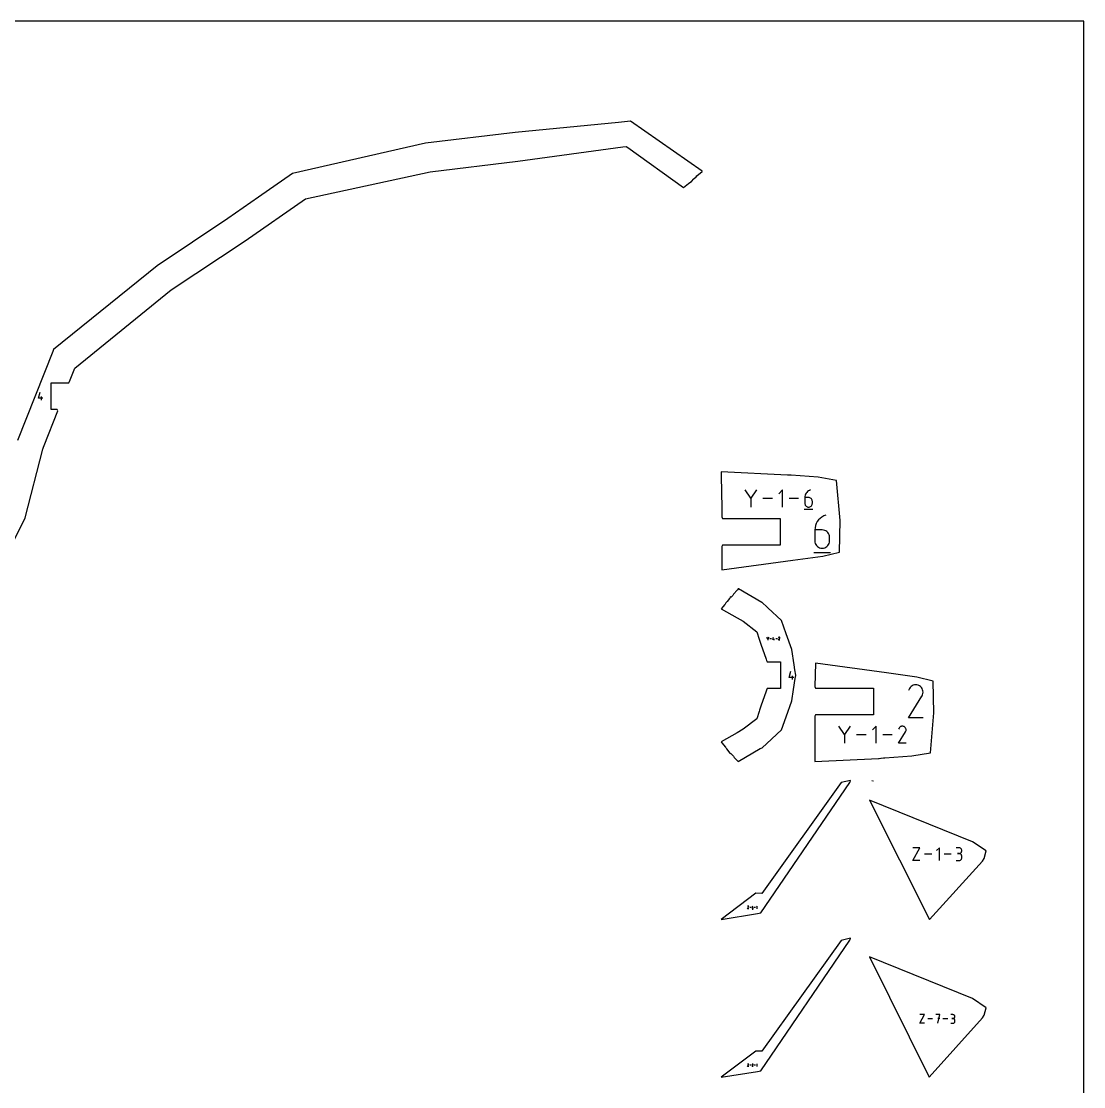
# Model space of a CAD drawing. Extents: x 0 to 40, y 0 to 40.
# Drawn here: x 19.93 to 40, y 19.89 to 40 of the extents above; entities that cross this region are included whole.
import ezdxf

# ---------------------------------------------------------------- set-up
doc = ezdxf.new("R2010")
doc.units = 0

msp = doc.modelspace()

# ---------------------------------------------------------------- linework, layer by layer
at = {"layer": 'annotation', "color": 1}
for p, q in [((20.256709, 32.881987), (20.29016, 32.999303)), ((20.34047, 32.881987), (20.256709, 32.881987)), ((20.315362, 32.84845), (20.315362, 32.915448)), ((33.7133, 30.996186), (33.605408, 31.152214)), ((33.821173, 31.152214), (33.7133, 30.996186)), ((33.7133, 31.008742), (33.7133, 30.828738)), ((34.119369, 30.990476), (33.942509, 30.990476)), ((34.312553, 31.152204), (34.240645, 31.080275)), ((34.312553, 30.828748), (34.312553, 31.152204)), ((34.610729, 30.990476), (34.433869, 30.990476)), ((34.733584, 31.030027), (34.731994, 31.008164)), ((34.731994, 31.008164), (34.731994, 30.900657)), ((34.803821, 31.008164), (34.731994, 31.008164)), ((34.738227, 31.051033), (34.733584, 31.030027)), ((34.745727, 31.070922), (34.738227, 31.051033)), ((34.755891, 31.089433), (34.745727, 31.070922)), ((34.768525, 31.106305), (34.755891, 31.089433)), ((34.783435, 31.121279), (34.768525, 31.106305)), ((34.800428, 31.134094), (34.783435, 31.121279)), ((34.81931, 31.144489), (34.800428, 31.134094)), ((34.816739, 31.007011), (34.803821, 31.008164)), ((34.828895, 31.003686), (34.816739, 31.007011)), ((34.839887, 31.152204), (34.81931, 31.144489)), ((34.840086, 30.99839), (34.828895, 31.003686)), ((34.839887, 31.152204), (34.839887, 31.152204)), ((34.85011, 30.991323), (34.840086, 30.99839)), ((34.858764, 30.982685), (34.85011, 30.991323)), ((34.865848, 30.972677), (34.858764, 30.982685)), ((34.722998, 30.788316), (34.884725, 30.788316)), ((34.731994, 30.900657), (34.731994, 30.900657)), ((34.731994, 30.900657), (34.733154, 30.887736)), ((34.733154, 30.887736), (34.736496, 30.875572)), ((34.736496, 30.875572), (34.741817, 30.864371)), ((34.741817, 30.864371), (34.748911, 30.854334)), ((34.748911, 30.854334), (34.757574, 30.845666)), ((34.757574, 30.845666), (34.767601, 30.83857)), ((34.767601, 30.83857), (34.778788, 30.833249)), ((34.778788, 30.833249), (34.79093, 30.829907)), ((34.79093, 30.829907), (34.803821, 30.828748)), ((34.803821, 30.828748), (34.816739, 30.829907)), ((34.803821, 30.828748), (34.803821, 30.828748)), ((34.816739, 30.829907), (34.828895, 30.833249)), ((34.828895, 30.833249), (34.840086, 30.83857)), ((34.840086, 30.83857), (34.85011, 30.845666)), ((34.85011, 30.845666), (34.858764, 30.854334)), ((34.858764, 30.854334), (34.865848, 30.864371)), ((34.871158, 30.961499), (34.865848, 30.972677)), ((34.865848, 30.864371), (34.871158, 30.875572)), ((34.874492, 30.949353), (34.871158, 30.961499)), ((34.871158, 30.875572), (34.874492, 30.887736)), ((34.875648, 30.936438), (34.874492, 30.949353)), ((34.874492, 30.887736), (34.875648, 30.900657)), ((34.875648, 30.900657), (34.875648, 30.936438)), ((34.875648, 30.936438), (34.875648, 30.936438)), ((34.99275, 30.587323), (34.968345, 30.554731)), ((35.021552, 30.616248), (34.99275, 30.587323)), ((35.054377, 30.641001), (35.021552, 30.616248)), ((35.09085, 30.661081), (35.054377, 30.641001)), ((35.130598, 30.675984), (35.09085, 30.661081)), ((35.130598, 30.675984), (35.130598, 30.675984)), ((34.925257, 30.439979), (34.922184, 30.397747)), ((34.922184, 30.397747), (34.922184, 30.190078)), ((35.060931, 30.397747), (34.922184, 30.397747)), ((34.934224, 30.480556), (34.925257, 30.439979)), ((34.948711, 30.518974), (34.934224, 30.480556)), ((34.968345, 30.554731), (34.948711, 30.518974)), ((35.085884, 30.39552), (35.060931, 30.397747)), ((35.109365, 30.389098), (35.085884, 30.39552)), ((35.130982, 30.378867), (35.109365, 30.389098)), ((35.150345, 30.365215), (35.130982, 30.378867)), ((34.922184, 30.190078), (34.922184, 30.190078)), ((34.922184, 30.190078), (34.924424, 30.165119)), ((35.167063, 30.348529), (35.150345, 30.365215)), ((35.180746, 30.329197), (35.167063, 30.348529)), ((35.191003, 30.307606), (35.180746, 30.329197)), ((35.197443, 30.284144), (35.191003, 30.307606)), ((35.199677, 30.259197), (35.197443, 30.284144)), ((35.197443, 30.165119), (35.199677, 30.190078)), ((35.199677, 30.190078), (35.199677, 30.259197)), ((35.199677, 30.259197), (35.199677, 30.259197)), ((34.904807, 29.973074), (35.217211, 29.973074)), ((34.924424, 30.165119), (34.930881, 30.141624)), ((34.930881, 30.141624), (34.941159, 30.119986)), ((34.941159, 30.119986), (34.954863, 30.100598)), ((34.954863, 30.100598), (34.971597, 30.083854)), ((34.971597, 30.083854), (34.990966, 30.070147)), ((34.990966, 30.070147), (35.012575, 30.059869)), ((35.012575, 30.059869), (35.036028, 30.053414)), ((35.036028, 30.053414), (35.060931, 30.051175)), ((35.060931, 30.051175), (35.085884, 30.053414)), ((35.060931, 30.051175), (35.060931, 30.051175)), ((35.085884, 30.053414), (35.109365, 30.059869)), ((35.109365, 30.059869), (35.130982, 30.070147)), ((35.130982, 30.070147), (35.150345, 30.083854)), ((35.150345, 30.083854), (35.167063, 30.100598)), ((35.167063, 30.100598), (35.180746, 30.119986)), ((35.180746, 30.119986), (35.191003, 30.141624)), ((35.191003, 30.141624), (35.197443, 30.165119)), ((34.032201, 28.344184), (34.012622, 28.372497)), ((34.051776, 28.372497), (34.032201, 28.344184)), ((34.127895, 28.326848), (34.14091, 28.372496)), ((34.238355, 28.365969), (34.236643, 28.362685)), ((34.239713, 28.367895), (34.238355, 28.365969)), ((34.241343, 28.369503), (34.239713, 28.367895)), ((34.243194, 28.370779), (34.241343, 28.369503)), ((34.245218, 28.371712), (34.243194, 28.370779)), ((34.247364, 28.372288), (34.245218, 28.371712)), ((34.249584, 28.372494), (34.247364, 28.372288)), ((34.251827, 28.372318), (34.249584, 28.372494)), ((34.254044, 28.371745), (34.251827, 28.372318)), ((34.256185, 28.370765), (34.254044, 28.371745)), ((34.258101, 28.369405), (34.256185, 28.370765)), ((34.256185, 28.370765), (34.256185, 28.370765)), ((34.259702, 28.367773), (34.258101, 28.369405)), ((34.260975, 28.365919), (34.259702, 28.367773)), ((34.261906, 28.363893), (34.260975, 28.365919)), ((34.26248, 28.361745), (34.261906, 28.363893)), ((34.262684, 28.359525), (34.26248, 28.361745)), ((34.032201, 28.346462), (34.032201, 28.313797)), ((34.105889, 28.343147), (34.073795, 28.343147)), ((34.160486, 28.326848), (34.127895, 28.326848)), ((34.150716, 28.313799), (34.150716, 28.339868)), ((34.214596, 28.343147), (34.182502, 28.343147)), ((34.236606, 28.313799), (34.260695, 28.352577)), ((34.262675, 28.313799), (34.236606, 28.313799)), ((34.260695, 28.352577), (34.260723, 28.352613)), ((34.260695, 28.352577), (34.260695, 28.352577)), ((34.260723, 28.352613), (34.260751, 28.352649)), ((34.260751, 28.352649), (34.260778, 28.352686)), ((34.260778, 28.352686), (34.260803, 28.352723)), ((34.260803, 28.352723), (34.260829, 28.352762)), ((34.260829, 28.352762), (34.260853, 28.352802)), ((34.260853, 28.352802), (34.260878, 28.352844)), ((34.260878, 28.352844), (34.260902, 28.352888)), ((34.260902, 28.352888), (34.260926, 28.352935)), ((34.260926, 28.352935), (34.261921, 28.35507)), ((34.260926, 28.352935), (34.260926, 28.352935)), ((34.261921, 28.35507), (34.262502, 28.357284)), ((34.262502, 28.357284), (34.262684, 28.359525)), ((34.436739, 27.610685), (34.471122, 27.731271)), ((34.522834, 27.610685), (34.436739, 27.610685)), ((34.497027, 27.576213), (34.497027, 27.645078)), ((36.706774, 27.403582), (36.688506, 27.368538)), ((36.721271, 27.424139), (36.706774, 27.403582)), ((36.738665, 27.4413), (36.721271, 27.424139)), ((36.758426, 27.454927), (36.738665, 27.4413)), ((36.780025, 27.464882), (36.758426, 27.454927)), ((36.802933, 27.471027), (36.780025, 27.464882)), ((36.826622, 27.473227), (36.802933, 27.471027)), ((36.850561, 27.471343), (36.826622, 27.473227)), ((36.874223, 27.465237), (36.850561, 27.471343)), ((36.897079, 27.454772), (36.874223, 27.465237)), ((36.91752, 27.440257), (36.897079, 27.454772)), ((36.897079, 27.454772), (36.897079, 27.454772)), ((36.934612, 27.422838), (36.91752, 27.440257)), ((36.948201, 27.403051), (36.934612, 27.422838)), ((36.958136, 27.381428), (36.948201, 27.403051)), ((36.964265, 27.358503), (36.958136, 27.381428)), ((36.966436, 27.334811), (36.964265, 27.358503)), ((36.688113, 26.846772), (36.945205, 27.260657)), ((36.945205, 27.260657), (36.945512, 27.261037)), ((36.945205, 27.260657), (36.945205, 27.260657)), ((36.945512, 27.261037), (36.945807, 27.261421)), ((36.945807, 27.261421), (36.946091, 27.261811)), ((36.946091, 27.261811), (36.946366, 27.262211)), ((36.946366, 27.262211), (36.946635, 27.262623)), ((36.946635, 27.262623), (36.946898, 27.263052)), ((36.946898, 27.263052), (36.947159, 27.2635)), ((36.947159, 27.2635), (36.947419, 27.263971)), ((36.947419, 27.263971), (36.94768, 27.264468)), ((36.94768, 27.264468), (36.958295, 27.28726)), ((36.94768, 27.264468), (36.94768, 27.264468)), ((36.958295, 27.28726), (36.964496, 27.310885)), ((36.964496, 27.310885), (36.966436, 27.334811)), ((36.966341, 26.846772), (36.688113, 26.846772)), ((35.48139, 26.536469), (35.373283, 26.692807)), ((35.589477, 26.692807), (35.48139, 26.536469)), ((36.081832, 26.692797), (36.009781, 26.620725)), ((36.081832, 26.368699), (36.081832, 26.692797)), ((36.502129, 26.368697), (36.635134, 26.582817)), ((36.511784, 26.656758), (36.502333, 26.638629)), ((36.519284, 26.667394), (36.511784, 26.656758)), ((36.528282, 26.676272), (36.519284, 26.667394)), ((36.538505, 26.683321), (36.528282, 26.676272)), ((36.549679, 26.688471), (36.538505, 26.683321)), ((36.561531, 26.691651), (36.549679, 26.688471)), ((36.573786, 26.692789), (36.561531, 26.691651)), ((36.586171, 26.691814), (36.573786, 26.692789)), ((36.598412, 26.688655), (36.586171, 26.691814)), ((36.610236, 26.683241), (36.598412, 26.688655)), ((36.620812, 26.675732), (36.610236, 26.683241)), ((36.610236, 26.683241), (36.610236, 26.683241)), ((36.629654, 26.666721), (36.620812, 26.675732)), ((36.636684, 26.656484), (36.629654, 26.666721)), ((36.635134, 26.582817), (36.635293, 26.583014)), ((36.635134, 26.582817), (36.635134, 26.582817)), ((36.635293, 26.583014), (36.635446, 26.583212)), ((36.635446, 26.583212), (36.635593, 26.583414)), ((36.635593, 26.583414), (36.635735, 26.583621)), ((36.635735, 26.583621), (36.635874, 26.583834)), ((36.635874, 26.583834), (36.63601, 26.584056)), ((36.63601, 26.584056), (36.636145, 26.584288)), ((36.636145, 26.584288), (36.63628, 26.584532)), ((36.63628, 26.584532), (36.636415, 26.584789)), ((36.636415, 26.584789), (36.641906, 26.59658)), ((36.636415, 26.584789), (36.636415, 26.584789)), ((36.641824, 26.645297), (36.636684, 26.656484)), ((36.644995, 26.633437), (36.641824, 26.645297)), ((36.641906, 26.59658), (36.645114, 26.608803)), ((36.646118, 26.62118), (36.644995, 26.633437)), ((36.645114, 26.608803), (36.646118, 26.62118)), ((35.48139, 26.54905), (35.48139, 26.368689)), ((35.888264, 26.530748), (35.711054, 26.530748)), ((36.380599, 26.530748), (36.203388, 26.530748)), ((36.646069, 26.368697), (36.502129, 26.368697)), ((36.002269, 25.658684), (35.999642, 25.662483)), ((36.004895, 25.662483), (36.002269, 25.658684)), ((36.002269, 25.65899), (36.002269, 25.654608)), ((36.012154, 25.658545), (36.007849, 25.658545)), ((36.015107, 25.654608), (36.018339, 25.65981)), ((36.018604, 25.654608), (36.015107, 25.654608)), ((36.015342, 25.661607), (36.015112, 25.661166)), ((36.015524, 25.661865), (36.015342, 25.661607)), ((36.015743, 25.662081), (36.015524, 25.661865)), ((36.015991, 25.662252), (36.015743, 25.662081)), ((36.016262, 25.662377), (36.015991, 25.662252)), ((36.01655, 25.662455), (36.016262, 25.662377)), ((36.016848, 25.662482), (36.01655, 25.662455)), ((36.017149, 25.662459), (36.016848, 25.662482)), ((36.017446, 25.662382), (36.017149, 25.662459)), ((36.017734, 25.66225), (36.017446, 25.662382)), ((36.017991, 25.662068), (36.017734, 25.66225)), ((36.017734, 25.66225), (36.017734, 25.66225)), ((36.018205, 25.661849), (36.017991, 25.662068)), ((36.018376, 25.6616), (36.018205, 25.661849)), ((36.018339, 25.65981), (36.018343, 25.659815)), ((36.018339, 25.65981), (36.018339, 25.65981)), ((36.018343, 25.659815), (36.018346, 25.65982)), ((36.018346, 25.65982), (36.01835, 25.659825)), ((36.01835, 25.659825), (36.018353, 25.65983)), ((36.018353, 25.65983), (36.018357, 25.659835)), ((36.018357, 25.659835), (36.01836, 25.659841)), ((36.01836, 25.659841), (36.018363, 25.659846)), ((36.018363, 25.659846), (36.018366, 25.659852)), ((36.018366, 25.659852), (36.01837, 25.659858)), ((36.01837, 25.659858), (36.018503, 25.660145)), ((36.01837, 25.659858), (36.01837, 25.659858)), ((36.018501, 25.661328), (36.018376, 25.6616)), ((36.018578, 25.66104), (36.018501, 25.661328)), ((36.018503, 25.660145), (36.018581, 25.660442)), ((36.018606, 25.660743), (36.018578, 25.66104)), ((36.018581, 25.660442), (36.018606, 25.660743)), ((36.025864, 25.658545), (36.021559, 25.658545)), ((36.030565, 25.662473), (36.028816, 25.662473)), ((36.028816, 25.654608), (36.030565, 25.654608)), ((36.030565, 25.658976), (36.029689, 25.658976)), ((36.029689, 25.658976), (36.030565, 25.658976)), ((36.030879, 25.662445), (36.030565, 25.662473)), ((36.030565, 25.658976), (36.030879, 25.659004)), ((36.030879, 25.658948), (36.030565, 25.658976)), ((36.030565, 25.658976), (36.030565, 25.658976)), ((36.030565, 25.654608), (36.030879, 25.654637)), ((36.030565, 25.654608), (36.030565, 25.654608)), ((36.031175, 25.662364), (36.030879, 25.662445)), ((36.030879, 25.659004), (36.031175, 25.659086)), ((36.031175, 25.658867), (36.030879, 25.658948)), ((36.030879, 25.654637), (36.031175, 25.654718)), ((36.031448, 25.662234), (36.031175, 25.662364)), ((36.031175, 25.659086), (36.031448, 25.659215)), ((36.031448, 25.658737), (36.031175, 25.658867)), ((36.031175, 25.654718), (36.031448, 25.654847)), ((36.031692, 25.662062), (36.031448, 25.662234)), ((36.031448, 25.659215), (36.031692, 25.659388)), ((36.031692, 25.658565), (36.031448, 25.658737)), ((36.031448, 25.654847), (36.031692, 25.65502)), ((36.031902, 25.661851), (36.031692, 25.662062)), ((36.031692, 25.659388), (36.031902, 25.659599)), ((36.031902, 25.658354), (36.031692, 25.658565)), ((36.031692, 25.65502), (36.031902, 25.655231)), ((36.032075, 25.661607), (36.031902, 25.661851)), ((36.031902, 25.659599), (36.032075, 25.659844)), ((36.032075, 25.65811), (36.031902, 25.658354)), ((36.031902, 25.655231), (36.032075, 25.655474)), ((36.032204, 25.661335), (36.032075, 25.661607)), ((36.032075, 25.659844), (36.032204, 25.660117)), ((36.032204, 25.657838), (36.032075, 25.65811)), ((36.032075, 25.655474), (36.032204, 25.655746)), ((36.032285, 25.66104), (36.032204, 25.661335)), ((36.032204, 25.660117), (36.032285, 25.660413)), ((36.032285, 25.657543), (36.032204, 25.657838)), ((36.032204, 25.655746), (36.032285, 25.656041)), ((36.032313, 25.660727), (36.032285, 25.66104)), ((36.032285, 25.660413), (36.032313, 25.660727)), ((36.032313, 25.65723), (36.032285, 25.657543)), ((36.032285, 25.656041), (36.032313, 25.656355)), ((36.032313, 25.660727), (36.032313, 25.660727)), ((36.032313, 25.656355), (36.032313, 25.65723)), ((36.032313, 25.65723), (36.032313, 25.65723)), ((36.769946, 24.153516), (36.904845, 24.396468)), ((36.904845, 24.396468), (36.769946, 24.396468)), ((37.27392, 24.396468), (37.219909, 24.342441)), ((37.27392, 24.153516), (37.27392, 24.396468)), ((37.642919, 24.396186), (37.588969, 24.396186)), ((37.652622, 24.395315), (37.642919, 24.396186)), ((37.661753, 24.392805), (37.652622, 24.395315)), ((37.670158, 24.388811), (37.661753, 24.392805)), ((37.677687, 24.383486), (37.670158, 24.388811)), ((37.684188, 24.376985), (37.677687, 24.383486)), ((37.689508, 24.369463), (37.684188, 24.376985)), ((37.693497, 24.361074), (37.689508, 24.369463)), ((37.696001, 24.351972), (37.693497, 24.361074)), ((37.69687, 24.342312), (37.696001, 24.351972)), ((37.696001, 24.332606), (37.69687, 24.342312)), ((37.69687, 24.342312), (37.69687, 24.342312)), ((36.904845, 24.153516), (36.769946, 24.153516)), ((37.128817, 24.274992), (36.995975, 24.274992)), ((37.497884, 24.274992), (37.365042, 24.274992)), ((37.588969, 24.153523), (37.642919, 24.153523)), ((37.642919, 24.288285), (37.615906, 24.288285)), ((37.615906, 24.288285), (37.642919, 24.288285)), ((37.642919, 24.288285), (37.652622, 24.289156)), ((37.652622, 24.287414), (37.642919, 24.288285)), ((37.642919, 24.288285), (37.642919, 24.288285)), ((37.642919, 24.153523), (37.652622, 24.154394)), ((37.642919, 24.153523), (37.642919, 24.153523)), ((37.652622, 24.289156), (37.661753, 24.291668)), ((37.661753, 24.284904), (37.652622, 24.287414)), ((37.652622, 24.154394), (37.661753, 24.156902)), ((37.661753, 24.291668), (37.670158, 24.295666)), ((37.670158, 24.28091), (37.661753, 24.284904)), ((37.661753, 24.156902), (37.670158, 24.160895)), ((37.670158, 24.295666), (37.677687, 24.300999)), ((37.677687, 24.275585), (37.670158, 24.28091)), ((37.670158, 24.160895), (37.677687, 24.166218)), ((37.677687, 24.300999), (37.684188, 24.307512)), ((37.684188, 24.269085), (37.677687, 24.275585)), ((37.677687, 24.166218), (37.684188, 24.172718)), ((37.684188, 24.307512), (37.689508, 24.315053)), ((37.689508, 24.261562), (37.684188, 24.269085)), ((37.684188, 24.172718), (37.689508, 24.180239)), ((37.689508, 24.315053), (37.693497, 24.323469)), ((37.693497, 24.253173), (37.689508, 24.261562)), ((37.689508, 24.180239), (37.693497, 24.188629)), ((37.693497, 24.323469), (37.696001, 24.332606)), ((37.696001, 24.244071), (37.693497, 24.253173)), ((37.693497, 24.188629), (37.696001, 24.197733)), ((37.69687, 24.234411), (37.696001, 24.244071)), ((37.696001, 24.197733), (37.69687, 24.207398)), ((37.69687, 24.207398), (37.69687, 24.234411)), ((37.69687, 24.234411), (37.69687, 24.234411)), ((33.650078, 23.246546), (33.676292, 23.293758)), ((33.676292, 23.293758), (33.650078, 23.293758)), ((33.676292, 23.246546), (33.650078, 23.246546)), ((33.719816, 23.270152), (33.694001, 23.270152)), ((33.736203, 23.240644), (33.759809, 23.240644)), ((33.737748, 23.275925), (33.737516, 23.272733)), ((33.737516, 23.272733), (33.737516, 23.257041)), ((33.748, 23.272733), (33.737516, 23.272733)), ((33.737516, 23.257041), (33.737516, 23.257041)), ((33.737516, 23.257041), (33.737685, 23.255155)), ((33.737685, 23.255155), (33.738173, 23.25338)), ((33.738426, 23.278991), (33.737748, 23.275925)), ((33.738173, 23.25338), (33.73895, 23.251745)), ((33.73952, 23.281894), (33.738426, 23.278991)), ((33.73895, 23.251745), (33.739985, 23.25028)), ((33.741004, 23.284595), (33.73952, 23.281894)), ((33.739985, 23.25028), (33.74125, 23.249015)), ((33.742848, 23.287058), (33.741004, 23.284595)), ((33.74125, 23.249015), (33.742713, 23.247979)), ((33.742713, 23.247979), (33.744346, 23.247202)), ((33.745025, 23.289244), (33.742848, 23.287058)), ((33.744346, 23.247202), (33.746118, 23.246715)), ((33.747505, 23.291114), (33.745025, 23.289244)), ((33.746118, 23.246715), (33.748, 23.246546)), ((33.750261, 23.292632), (33.747505, 23.291114)), ((33.749886, 23.272565), (33.748, 23.272733)), ((33.748, 23.246546), (33.749886, 23.246715)), ((33.748, 23.246546), (33.748, 23.246546)), ((33.75166, 23.27208), (33.749886, 23.272565)), ((33.749886, 23.246715), (33.75166, 23.247202)), ((33.753264, 23.293758), (33.750261, 23.292632)), ((33.753293, 23.271307), (33.75166, 23.27208)), ((33.75166, 23.247202), (33.753293, 23.247979)), ((33.753264, 23.293758), (33.753264, 23.293758)), ((33.754756, 23.270275), (33.753293, 23.271307)), ((33.753293, 23.247979), (33.754756, 23.249015)), ((33.75602, 23.269014), (33.754756, 23.270275)), ((33.754756, 23.249015), (33.75602, 23.25028)), ((33.757054, 23.267554), (33.75602, 23.269014)), ((33.75602, 23.25028), (33.757054, 23.251745)), ((33.757829, 23.265922), (33.757054, 23.267554)), ((33.757054, 23.251745), (33.757829, 23.25338)), ((33.758315, 23.264149), (33.757829, 23.265922)), ((33.757829, 23.25338), (33.758315, 23.255155)), ((33.758484, 23.262264), (33.758315, 23.264149)), ((33.758315, 23.255155), (33.758484, 23.257041)), ((33.758484, 23.257041), (33.758484, 23.262264)), ((33.758484, 23.262264), (33.758484, 23.262264)), ((33.802008, 23.270152), (33.776193, 23.270152)), ((33.830205, 23.293758), (33.819709, 23.283259)), ((33.830205, 23.246546), (33.830205, 23.293758)), ((36.905022, 21.082966), (36.995815, 21.246485)), ((36.995815, 21.246485), (36.905022, 21.246485)), ((37.146559, 21.164726), (37.05715, 21.164726)), ((37.280573, 21.246485), (37.207858, 21.246485)), ((37.24422, 21.082966), (37.280573, 21.246485)), ((37.280573, 21.173668), (37.24422, 21.173668)), ((37.431322, 21.164726), (37.341913, 21.164726)), ((37.528937, 21.246295), (37.492625, 21.246295)), ((37.528937, 21.173673), (37.510755, 21.173673)), ((37.510755, 21.173673), (37.528937, 21.173673)), ((37.535467, 21.245709), (37.528937, 21.246295)), ((37.528937, 21.173673), (37.535467, 21.174259)), ((37.535467, 21.173086), (37.528937, 21.173673)), ((37.528937, 21.173673), (37.528937, 21.173673)), ((37.541612, 21.24402), (37.535467, 21.245709)), ((37.535467, 21.174259), (37.541612, 21.175949)), ((37.541612, 21.171397), (37.535467, 21.173086)), ((37.54727, 21.241331), (37.541612, 21.24402)), ((37.541612, 21.175949), (37.54727, 21.17864)), ((37.54727, 21.168709), (37.541612, 21.171397)), ((37.552337, 21.237747), (37.54727, 21.241331)), ((37.54727, 21.17864), (37.552337, 21.182229)), ((37.552337, 21.165125), (37.54727, 21.168709)), ((37.556713, 21.233372), (37.552337, 21.237747)), ((37.552337, 21.182229), (37.556713, 21.186613)), ((37.556713, 21.16075), (37.552337, 21.165125)), ((37.560293, 21.228309), (37.556713, 21.233372)), ((37.556713, 21.186613), (37.560293, 21.191689)), ((37.560293, 21.155687), (37.556713, 21.16075)), ((37.562978, 21.222663), (37.560293, 21.228309)), ((37.560293, 21.191689), (37.562978, 21.197353)), ((37.562978, 21.150041), (37.560293, 21.155687)), ((37.564663, 21.216537), (37.562978, 21.222663)), ((37.562978, 21.197353), (37.564663, 21.203503)), ((37.564663, 21.143915), (37.562978, 21.150041)), ((37.565248, 21.210035), (37.564663, 21.216537)), ((37.564663, 21.203503), (37.565248, 21.210035)), ((37.565248, 21.137413), (37.564663, 21.143915)), ((37.565248, 21.210035), (37.565248, 21.210035)), ((37.565248, 21.119231), (37.565248, 21.137413)), ((37.565248, 21.137413), (37.565248, 21.137413)), ((36.995815, 21.082966), (36.905022, 21.082966)), ((37.492625, 21.082972), (37.528937, 21.082972)), ((37.528937, 21.082972), (37.535467, 21.083557)), ((37.528937, 21.082972), (37.528937, 21.082972)), ((37.535467, 21.083557), (37.541612, 21.085246)), ((37.541612, 21.085246), (37.54727, 21.087933)), ((37.54727, 21.087933), (37.552337, 21.091516)), ((37.552337, 21.091516), (37.556713, 21.09589)), ((37.556713, 21.09589), (37.560293, 21.100953)), ((37.560293, 21.100953), (37.562978, 21.106599)), ((37.562978, 21.106599), (37.564663, 21.112727)), ((37.564663, 21.112727), (37.565248, 21.119231)), ((33.650104, 20.266446), (33.676318, 20.313658)), ((33.676318, 20.313658), (33.650104, 20.313658)), ((33.676318, 20.266446), (33.650104, 20.266446)), ((33.719841, 20.290052), (33.694027, 20.290052)), ((33.737545, 20.266446), (33.756919, 20.297637)), ((33.758512, 20.266446), (33.737545, 20.266446)), ((33.738951, 20.308408), (33.737574, 20.305767)), ((33.740043, 20.309957), (33.738951, 20.308408)), ((33.741354, 20.311251), (33.740043, 20.309957)), ((33.742843, 20.312278), (33.741354, 20.311251)), ((33.744471, 20.313028), (33.742843, 20.312278)), ((33.746198, 20.313491), (33.744471, 20.313028)), ((33.747983, 20.313657), (33.746198, 20.313491)), ((33.749787, 20.313515), (33.747983, 20.313657)), ((33.75157, 20.313055), (33.749787, 20.313515)), ((33.753293, 20.312266), (33.75157, 20.313055)), ((33.754833, 20.311172), (33.753293, 20.312266)), ((33.753293, 20.312266), (33.753293, 20.312266)), ((33.756121, 20.309859), (33.754833, 20.311172)), ((33.757145, 20.308368), (33.756121, 20.309859)), ((33.756919, 20.297637), (33.756943, 20.297666)), ((33.756919, 20.297637), (33.756919, 20.297637)), ((33.756943, 20.297666), (33.756965, 20.297695)), ((33.756965, 20.297695), (33.756986, 20.297724)), ((33.756986, 20.297724), (33.757007, 20.297754)), ((33.757007, 20.297754), (33.757027, 20.297785)), ((33.757027, 20.297785), (33.757047, 20.297818)), ((33.757047, 20.297818), (33.757067, 20.297851)), ((33.757067, 20.297851), (33.757086, 20.297887)), ((33.757086, 20.297887), (33.757106, 20.297924)), ((33.757106, 20.297924), (33.757906, 20.299642)), ((33.757106, 20.297924), (33.757106, 20.297924)), ((33.757894, 20.306739), (33.757145, 20.308368)), ((33.758356, 20.305011), (33.757894, 20.306739)), ((33.757906, 20.299642), (33.758373, 20.301422)), ((33.758519, 20.303225), (33.758356, 20.305011)), ((33.758373, 20.301422), (33.758519, 20.303225)), ((33.802039, 20.290052), (33.776225, 20.290052)), ((33.830236, 20.313658), (33.81974, 20.303159)), ((33.830236, 20.266446), (33.830236, 20.313658))]:
    msp.add_line(p, q, dxfattribs=at)
at = {"layer": 'boundary', "color": 5}
for p, q in [((31.214501, 38.089723), (29.259387, 37.898592)), ((31.438594, 38.111629), (31.214501, 38.089723)), ((32.795174, 37.168468), (31.438594, 38.111629)), ((29.259356, 37.898592), (27.56893, 37.702421)), ((29.259387, 37.898592), (29.259356, 37.898592)), ((27.56893, 37.702421), (25.05866, 37.124402)), ((29.311468, 37.356874), (31.293982, 37.629962)), ((31.293982, 37.629962), (31.358975, 37.638914)), ((31.358975, 37.638914), (31.388235, 37.617823)), ((31.388235, 37.617823), (32.438733, 36.860554)), ((27.655801, 37.158337), (29.311414, 37.35687)), ((29.311414, 37.35687), (29.311468, 37.356874)), ((25.05866, 37.124402), (24.414704, 36.678548)), ((25.301924, 36.645893), (27.655801, 37.158337)), ((32.590728, 36.977156), (32.635555, 37.025168)), ((32.635555, 37.025168), (32.640298, 37.029637)), ((32.640298, 37.029637), (32.640451, 37.029706)), ((32.640418, 37.029961), (32.680056, 37.066787)), ((32.640444, 37.029731), (32.640418, 37.029961)), ((32.640451, 37.029706), (32.640444, 37.029731)), ((32.680056, 37.066787), (32.695197, 37.080825)), ((32.695197, 37.080825), (32.695235, 37.080794)), ((32.695235, 37.080794), (32.695286, 37.08082)), ((32.695286, 37.08082), (32.79295, 37.166519)), ((32.79295, 37.166519), (32.795174, 37.168468)), ((32.438733, 36.860554), (32.438764, 36.860528)), ((32.438764, 36.860528), (32.438888, 36.860113)), ((32.438888, 36.860113), (32.534131, 36.940698)), ((32.534131, 36.940698), (32.539567, 36.945248)), ((32.539567, 36.945248), (32.539879, 36.945482)), ((32.539879, 36.945482), (32.590728, 36.977156)), ((24.414704, 36.678548), (23.836998, 36.278557)), ((24.160652, 35.857225), (25.301924, 36.645893)), ((23.836998, 36.278557), (22.498331, 35.38234)), ((22.765215, 34.928709), (24.160652, 35.857225)), ((22.498331, 35.38234), (20.543543, 33.803806)), ((20.94547, 33.449155), (22.765215, 34.928709)), ((20.543543, 33.803806), (20.52885, 33.766713)), ((20.52885, 33.766713), (19.862329, 32.084024)), ((20.847245, 33.202677), (20.94547, 33.449155)), ((20.834715, 33.176177), (20.847245, 33.202677)), ((20.499874, 32.671577), (20.499874, 33.176177)), ((20.499874, 33.176177), (20.834715, 33.176177)), ((20.36491, 31.992339), (20.625034, 32.645077)), ((20.612504, 32.671577), (20.499874, 32.671577)), ((20.625034, 32.645077), (20.612504, 32.671577)), ((20.352712, 31.961729), (20.36491, 31.992339)), ((20.005636, 30.624732), (20.341647, 31.919107)), ((20.341647, 31.919107), (20.352712, 31.961729)), ((34.405075, 31.434291), (33.152674, 31.495531)), ((33.152674, 31.495531), (33.154521, 31.418304)), ((33.154521, 31.418304), (33.167276, 30.81088)), ((34.446236, 31.430405), (34.405075, 31.434291)), ((34.458975, 31.429381), (34.446236, 31.430405)), ((34.467511, 31.429267), (34.458975, 31.429381)), ((34.475417, 31.428631), (34.467511, 31.429267)), ((34.983588, 31.393738), (34.475417, 31.428631)), ((35.332669, 31.332513), (34.983588, 31.393738)), ((35.398667, 30.576131), (35.332669, 31.332513)), ((33.167276, 30.81088), (33.167197, 30.763198)), ((19.478624, 29.561899), (20.005636, 30.624732)), ((33.167197, 30.763198), (33.166995, 30.64238)), ((33.166995, 30.64238), (33.179525, 30.61588)), ((33.179525, 30.61588), (34.267298, 30.61588)), ((34.267298, 30.61588), (34.267298, 30.11128)), ((35.386514, 29.978691), (35.398667, 30.576131)), ((33.164656, 30.08478), (33.162304, 29.64309)), ((33.177186, 30.11128), (33.164656, 30.08478)), ((34.267298, 30.11128), (33.177186, 30.11128)), ((35.074716, 29.903565), (35.386514, 29.978691)), ((33.162304, 29.64309), (34.503625, 29.826832)), ((34.503625, 29.826832), (35.074716, 29.903565)), ((33.382784, 29.182337), (33.371515, 29.158642)), ((33.457339, 29.259758), (33.382784, 29.182337)), ((33.461509, 29.264189), (33.457339, 29.259758)), ((33.472265, 29.282236), (33.461509, 29.264189)), ((33.473026, 29.28559), (33.472265, 29.282236)), ((33.478542, 29.28236), (33.473026, 29.28559)), ((33.922436, 29.027446), (33.478542, 29.28236)), ((33.220913, 28.987614), (33.152674, 28.909827)), ((33.230842, 28.994902), (33.220913, 28.987614)), ((33.241133, 29.019728), (33.230842, 28.994902)), ((33.265828, 29.048176), (33.241133, 29.019728)), ((33.310062, 29.100422), (33.265828, 29.048176)), ((33.317756, 29.109632), (33.310062, 29.100422)), ((33.32481, 29.131983), (33.317756, 29.109632)), ((33.334749, 29.126695), (33.32481, 29.131983)), ((33.34128, 29.128391), (33.334749, 29.126695)), ((33.371515, 29.158642), (33.34128, 29.128391)), ((33.925931, 29.025415), (33.922436, 29.027446)), ((33.93047, 29.022974), (33.925931, 29.025415)), ((34.015397, 28.944279), (33.93047, 29.022974)), ((33.152674, 28.909827), (33.456876, 28.737417)), ((34.019746, 28.939641), (34.015397, 28.944279)), ((34.022238, 28.938244), (34.019746, 28.939641)), ((34.023975, 28.937269), (34.022238, 28.938244)), ((34.033727, 28.928235), (34.023975, 28.937269)), ((34.293275, 28.687224), (34.033727, 28.928235)), ((33.456876, 28.737417), (33.570558, 28.67331)), ((33.570558, 28.67331), (33.829022, 28.474325)), ((34.383387, 28.435736), (34.293275, 28.687224)), ((33.829022, 28.474325), (33.872148, 28.338019)), ((34.48773, 28.137741), (34.383387, 28.435736)), ((33.872148, 28.338019), (33.879171, 28.313801)), ((33.879171, 28.313801), (33.903011, 28.239008)), ((33.903011, 28.239008), (34.003893, 27.954496)), ((34.531464, 27.850662), (34.48773, 28.137741)), ((34.003893, 27.954496), (34.006804, 27.932542)), ((34.006804, 27.932542), (34.019334, 27.906042)), ((34.019334, 27.906042), (34.273284, 27.906042)), ((34.273284, 27.906042), (34.273284, 27.401442)), ((34.546602, 27.753042), (34.531464, 27.850662)), ((34.933786, 27.880488), (34.924041, 27.43881)), ((36.275093, 27.696749), (34.933786, 27.880488)), ((34.521145, 27.386256), (34.5525, 27.595349)), ((34.561259, 27.655149), (34.546602, 27.753042)), ((34.5525, 27.595349), (34.562176, 27.651885)), ((34.562176, 27.651885), (34.561259, 27.655149)), ((36.846186, 27.620019), (36.275093, 27.696749)), ((37.157973, 27.544898), (36.846186, 27.620019)), ((34.006803, 27.374942), (34.003895, 27.352992)), ((34.019333, 27.401442), (34.006803, 27.374942)), ((34.273284, 27.401442), (34.019333, 27.401442)), ((34.487296, 27.168517), (34.521145, 27.386256)), ((34.924041, 27.43881), (34.936571, 27.41231)), ((34.936571, 27.41231), (36.031524, 27.41231)), ((36.031524, 27.41231), (36.031524, 26.90771)), ((37.170125, 26.947457), (37.157973, 27.544898)), ((34.003895, 27.352992), (33.903018, 27.068479)), ((34.383061, 26.870837), (34.487296, 27.168517)), ((33.872135, 26.96943), (33.829013, 26.833153)), ((33.879156, 26.993598), (33.872135, 26.96943)), ((33.903018, 27.068479), (33.879156, 26.993598)), ((33.829013, 26.833153), (33.570464, 26.633721)), ((34.293305, 26.620289), (34.383061, 26.870837)), ((34.921694, 26.88121), (34.920738, 26.617677)), ((34.934224, 26.90771), (34.921694, 26.88121)), ((36.031524, 26.90771), (34.934224, 26.90771)), ((37.104084, 26.190601), (37.170125, 26.947457)), ((33.454435, 26.568006), (33.155724, 26.396786)), ((33.570464, 26.633721), (33.454435, 26.568006)), ((34.012885, 26.364439), (34.293305, 26.620289)), ((34.920036, 26.581608), (34.91996, 26.562045)), ((34.91996, 26.562045), (34.921996, 26.077335)), ((34.920738, 26.617677), (34.920036, 26.581608)), ((33.155724, 26.396786), (33.165733, 26.376299)), ((33.165733, 26.376299), (33.232187, 26.297752)), ((33.924461, 26.281591), (34.012885, 26.364439)), ((33.232187, 26.297752), (33.241666, 26.287323)), ((33.241666, 26.287323), (33.250537, 26.265749)), ((33.250537, 26.265749), (33.319232, 26.184147)), ((33.319232, 26.184147), (33.328481, 26.176597)), ((33.328481, 26.176597), (33.334372, 26.173468)), ((33.334372, 26.173468), (33.367124, 26.142853)), ((33.474654, 26.025011), (33.890095, 26.268289)), ((33.890095, 26.268289), (33.924461, 26.281591)), ((36.755018, 26.129402), (37.104084, 26.190601)), ((33.367124, 26.142853), (33.383274, 26.124762)), ((33.383274, 26.124762), (33.395511, 26.10405)), ((33.395511, 26.10405), (33.47165, 26.025105)), ((33.47165, 26.025105), (33.474654, 26.025011)), ((34.921996, 26.077335), (34.924608, 26.025011)), ((34.924608, 26.025011), (36.123227, 26.08397)), ((36.123227, 26.08397), (36.135576, 26.084577)), ((36.135576, 26.084577), (36.170052, 26.089162)), ((36.170052, 26.089162), (36.177233, 26.089651)), ((36.177233, 26.089651), (36.217638, 26.092802)), ((36.217638, 26.092802), (36.230517, 26.093792)), ((36.230517, 26.093792), (36.239236, 26.09419)), ((36.239236, 26.09419), (36.239748, 26.094211)), ((36.239748, 26.094211), (36.23982, 26.094214)), ((36.23982, 26.094214), (36.240071, 26.094225)), ((36.240071, 26.094225), (36.246919, 26.094512)), ((36.246919, 26.094512), (36.755018, 26.129402)), ((33.904867, 23.168392), (35.583869, 25.632183)), ((35.421081, 25.625974), (33.920777, 23.534285)), ((35.598084, 25.667511), (35.421081, 25.625974)), ((35.583869, 25.632183), (35.59114, 25.650303)), ((35.59114, 25.650303), (35.596305, 25.663273)), ((35.596305, 25.663273), (35.596692, 25.664211)), ((35.596692, 25.664211), (35.597692, 25.666637)), ((35.597692, 25.666637), (35.598084, 25.667511)), ((37.896996, 24.508292), (35.955584, 25.29421)), ((35.955584, 25.29421), (37.086881, 23.044878)), ((38.159799, 24.335914), (37.896996, 24.508292)), ((37.086881, 23.044878), (38.088783, 24.145642)), ((38.088783, 24.145642), (38.118513, 24.195482)), ((38.118513, 24.195482), (38.159799, 24.335914)), ((33.806875, 23.538902), (33.152674, 23.044878)), ((33.920777, 23.534285), (33.806875, 23.538902)), ((33.152674, 23.044878), (33.836832, 23.155464)), ((33.836832, 23.155464), (33.904867, 23.168392)), ((33.904888, 20.188298), (35.583862, 22.651976)), ((35.420759, 22.645759), (33.920834, 20.554225)), ((35.598123, 22.687378), (35.420759, 22.645759)), ((35.583862, 22.651976), (35.591146, 22.670104)), ((35.591146, 22.670104), (35.596341, 22.683134)), ((35.596341, 22.683134), (35.596729, 22.684072)), ((35.596729, 22.684072), (35.597733, 22.686505)), ((35.597733, 22.686505), (35.598123, 22.687378)), ((37.897029, 21.549724), (35.955623, 22.335641)), ((35.955623, 22.335641), (37.0787, 20.064781)), ((38.159831, 21.377347), (37.897029, 21.549724)), ((38.118544, 21.236915), (38.159831, 21.377347)), ((37.0787, 20.064781), (38.088816, 21.187076)), ((38.088816, 21.187076), (38.118544, 21.236915)), ((33.806926, 20.558835), (33.152674, 20.064781)), ((33.920834, 20.554225), (33.806926, 20.558835)), ((33.152674, 20.064781), (33.836883, 20.175375)), ((33.836883, 20.175375), (33.904888, 20.188298))]:
    msp.add_line(p, q, dxfattribs=at)
at = {"layer": 'frame', "color": 5}
for p, q in [((40, 40), (0, 40)), ((40, 0), (40, 40))]:
    msp.add_line(p, q, dxfattribs=at)

doc.saveas('drawing.dxf')
